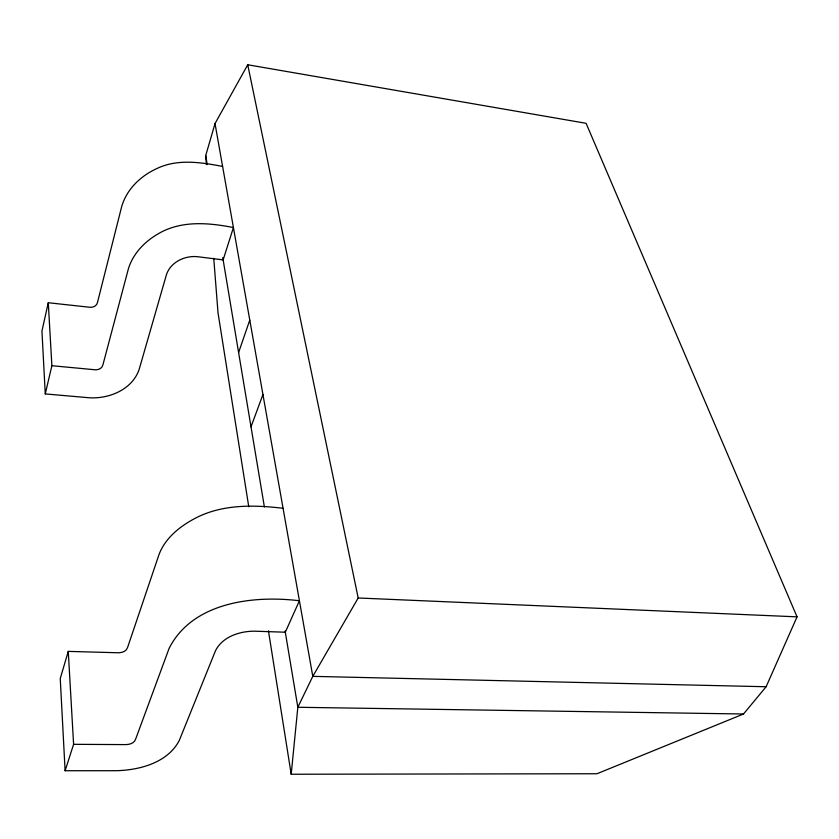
<?xml version="1.0" encoding="UTF-8"?>
<svg xmlns="http://www.w3.org/2000/svg" width="839" height="839" viewBox="0 0 839 839"><rect width="100%" height="100%" fill="white"/><g stroke="black" fill="none" stroke-linecap="round" stroke-linejoin="round"><path stroke-width="1.26" d="M206.425 164.675L205.712 155.582L215.025 123.574L247.725 64.76L586.094 123.312L797.05 616.843L766.122 686.742L743.511 713.999L596.959 773.747L291.196 774.24L297.835 707.267L285.103 631.022M48.274 302.732L41.95 330.986L45.264 393.921L88.032 397.665C108.399 399.427 132.405 389.81 139.232 369.139L166.395 274.846C170.474 261.999 185.178 255.192 197.973 256.765L223.132 259.891L233.41 227.558C208.229 222.555 180.217 220.258 157.333 234.322C144.067 242.156 132.646 254.196 128.283 269.235L102.956 364.713C102.243 368.699 97.712 370.335 94.115 369.684L51.882 365.699L48.274 302.732L89.007 307.179C92.521 307.903 96.915 306.172 97.523 302.281L121.582 206.981C126.416 189.488 140.606 175.917 156.82 168.566C177.511 158.602 200.993 162.326 222.597 166.416M45.264 393.921L51.882 365.699M283.058 508.277C253.137 504.742 221.097 504.092 193.861 519.005C179.127 526.955 165.094 538.47 159.011 554.537L127.57 647.509C126.29 651.798 121.173 653.004 117.229 652.742L68.263 651.389L60.251 678.52L65.106 770.737L116.726 770.705C139.987 770.013 167.706 762.651 179.273 740.491L215.508 650.697C222.587 636.591 239.933 631.085 254.783 631.19L285.302 632.218L299.418 600.755C253.409 595.155 192.509 602.119 169.121 648.348L135.561 739.327C134.051 743.669 128.787 744.728 124.738 744.602L73.601 744.319L65.106 770.737M238.601 352.527L249.781 320.11M251.008 426.841L262.943 394.508M247.725 64.76L358.19 597.987L312.79 676.36L297.835 707.267L743.511 713.999M766.122 686.742L312.79 676.36L215.025 123.574M358.19 597.987L797.05 616.843M205.712 155.582L207.191 164.434M222.755 257.594L264.39 506.966M248.763 506.746L218.025 312.905L213.746 258.297M268.438 630.792L291.196 774.24M68.263 651.389L73.601 744.319"/></g></svg>
